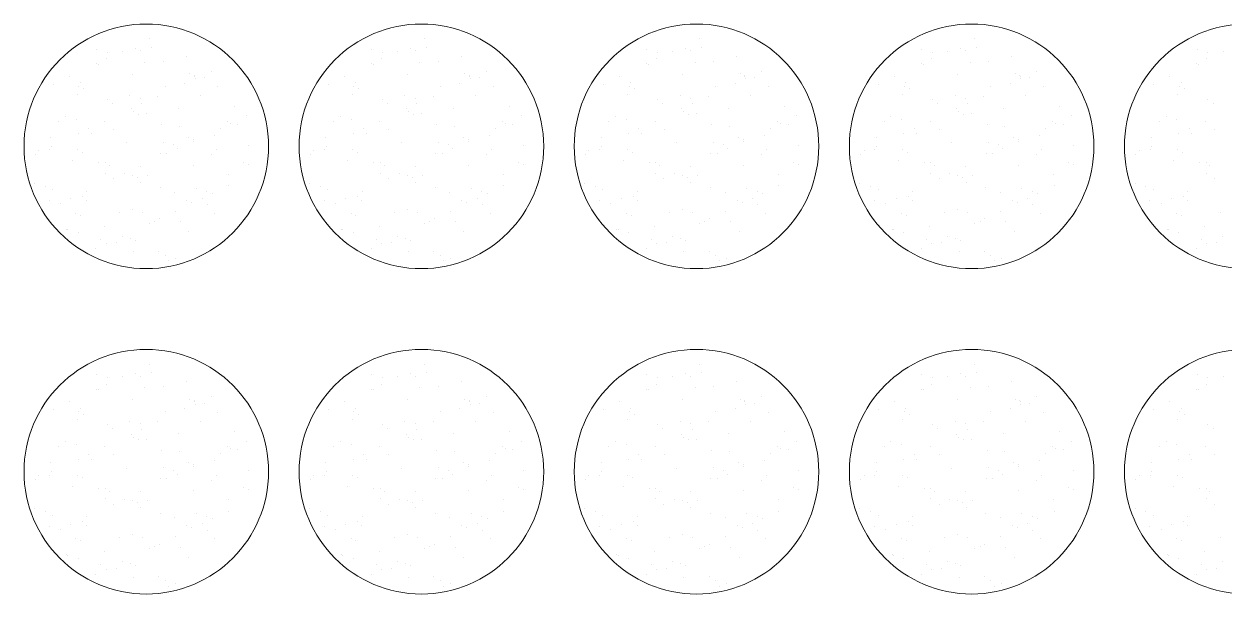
# Model space of a CAD drawing. Header units: millimetres. Extents: x 1337 to 8186, y 1899 to 5236.
# Drawn here: x 5426.97 to 5455.23, y 2745.39 to 2758.81 of the extents above; entities that cross this region are included whole.
import ezdxf

# ---------------------------------------------------------------- set-up
doc = ezdxf.new("R2010")
doc.units = ezdxf.units.MM
doc.layers.add('Линия связи (Вновь)', color=3, linetype='Continuous', lineweight=60)
doc.layers.add('Строительный', color=251, linetype='Continuous', lineweight=13)

# ---------------------------------------------------------------- blocks, each defined once
blk = doc.blocks.new('A$C178B2837')
at = {"layer": 'Строительный', "ltscale": 100}
for p, q in [((606.049, 361.974), (606.049, 361.974)), ((610.549, 361.974), (610.549, 361.974)), ((615.049, 361.974), (615.049, 361.974)), ((619.549, 361.974), (619.549, 361.974)), ((605.184, 361.798), (605.184, 361.798)), ((605.355, 361.753), (605.355, 361.753)), ((605.609, 361.766), (605.609, 361.766)), ((605.814, 361.812), (605.814, 361.812)), ((605.895, 361.775), (605.895, 361.775)), ((606.08, 361.833), (606.08, 361.833)), ((609.684, 361.798), (609.684, 361.798)), ((609.855, 361.753), (609.855, 361.753)), ((610.109, 361.766), (610.109, 361.766)), ((610.314, 361.812), (610.314, 361.812)), ((610.395, 361.775), (610.395, 361.775)), ((610.58, 361.833), (610.58, 361.833)), ((614.184, 361.798), (614.184, 361.798)), ((614.355, 361.753), (614.355, 361.753)), ((614.609, 361.766), (614.609, 361.766)), ((614.814, 361.812), (614.814, 361.812)), ((614.895, 361.775), (614.895, 361.775)), ((615.08, 361.833), (615.08, 361.833)), ((618.684, 361.798), (618.684, 361.798)), ((618.855, 361.753), (618.855, 361.753)), ((619.109, 361.766), (619.109, 361.766)), ((619.314, 361.812), (619.314, 361.812)), ((619.395, 361.775), (619.395, 361.775)), ((619.58, 361.833), (619.58, 361.833)), ((623.184, 361.798), (623.184, 361.798)), ((623.355, 361.753), (623.355, 361.753)), ((623.609, 361.766), (623.609, 361.766)), ((605.178, 361.563), (605.178, 361.563)), ((605.215, 361.56), (605.215, 361.56)), ((605.346, 361.642), (605.346, 361.642)), ((605.973, 361.591), (605.973, 361.591)), ((606.275, 361.601), (606.275, 361.601)), ((606.653, 361.685), (606.653, 361.685)), ((609.678, 361.563), (609.678, 361.563)), ((609.715, 361.56), (609.715, 361.56)), ((609.846, 361.642), (609.846, 361.642)), ((610.473, 361.591), (610.473, 361.591)), ((610.775, 361.601), (610.775, 361.601)), ((611.153, 361.685), (611.153, 361.685)), ((614.178, 361.563), (614.178, 361.563)), ((614.215, 361.56), (614.215, 361.56)), ((614.346, 361.642), (614.346, 361.642)), ((614.973, 361.591), (614.973, 361.591)), ((615.275, 361.601), (615.275, 361.601)), ((615.653, 361.685), (615.653, 361.685)), ((618.678, 361.563), (618.678, 361.563)), ((618.715, 361.56), (618.715, 361.56)), ((618.846, 361.642), (618.846, 361.642)), ((619.473, 361.591), (619.473, 361.591)), ((619.775, 361.601), (619.775, 361.601)), ((620.153, 361.685), (620.153, 361.685)), ((623.178, 361.563), (623.178, 361.563)), ((623.215, 361.56), (623.215, 361.56)), ((623.346, 361.642), (623.346, 361.642)), ((604.739, 361.355), (604.739, 361.355)), ((605.773, 361.39), (605.773, 361.39)), ((606.71, 361.4), (606.71, 361.4)), ((606.779, 361.379), (606.779, 361.379)), ((606.79, 361.363), (606.79, 361.363)), ((607.058, 361.444), (607.058, 361.444)), ((609.239, 361.355), (609.239, 361.355)), ((610.273, 361.39), (610.273, 361.39)), ((611.21, 361.4), (611.21, 361.4)), ((611.279, 361.379), (611.279, 361.379)), ((611.29, 361.363), (611.29, 361.363)), ((611.558, 361.444), (611.558, 361.444)), ((613.739, 361.355), (613.739, 361.355)), ((614.773, 361.39), (614.773, 361.39)), ((615.71, 361.4), (615.71, 361.4)), ((615.779, 361.379), (615.779, 361.379)), ((615.79, 361.363), (615.79, 361.363)), ((616.058, 361.444), (616.058, 361.444)), ((618.239, 361.355), (618.239, 361.355)), ((619.273, 361.39), (619.273, 361.39)), ((620.21, 361.4), (620.21, 361.4)), ((620.279, 361.379), (620.279, 361.379)), ((620.29, 361.363), (620.29, 361.363)), ((620.558, 361.444), (620.558, 361.444)), ((622.739, 361.355), (622.739, 361.355)), ((604.476, 361.231), (604.476, 361.231)), ((604.894, 361.191), (604.894, 361.191)), ((604.922, 361.251), (604.922, 361.251)), ((606.31, 361.189), (606.31, 361.189)), ((606.627, 361.241), (606.627, 361.241)), ((606.795, 361.32), (606.795, 361.32)), ((606.95, 361.334), (606.95, 361.334)), ((607.17, 361.188), (607.17, 361.188)), ((608.976, 361.231), (608.976, 361.231)), ((609.394, 361.191), (609.394, 361.191)), ((609.422, 361.251), (609.422, 361.251)), ((610.81, 361.189), (610.81, 361.189)), ((611.127, 361.241), (611.127, 361.241)), ((611.295, 361.32), (611.295, 361.32)), ((611.45, 361.334), (611.45, 361.334)), ((611.67, 361.188), (611.67, 361.188)), ((613.476, 361.231), (613.476, 361.231)), ((613.894, 361.191), (613.894, 361.191)), ((613.922, 361.251), (613.922, 361.251)), ((615.31, 361.189), (615.31, 361.189)), ((615.627, 361.241), (615.627, 361.241)), ((615.795, 361.32), (615.795, 361.32)), ((615.95, 361.334), (615.95, 361.334)), ((616.17, 361.188), (616.17, 361.188)), ((617.976, 361.231), (617.976, 361.231)), ((618.394, 361.191), (618.394, 361.191)), ((618.422, 361.251), (618.422, 361.251)), ((619.81, 361.189), (619.81, 361.189)), ((620.127, 361.241), (620.127, 361.241)), ((620.295, 361.32), (620.295, 361.32)), ((620.45, 361.334), (620.45, 361.334)), ((620.67, 361.188), (620.67, 361.188)), ((622.476, 361.231), (622.476, 361.231)), ((622.894, 361.191), (622.894, 361.191)), ((622.922, 361.251), (622.922, 361.251)), ((604.872, 361.065), (604.872, 361.065)), ((604.975, 361.154), (604.975, 361.154)), ((605.355, 360.979), (605.355, 360.979)), ((605.728, 361.04), (605.728, 361.04)), ((605.899, 360.995), (605.899, 360.995)), ((606.188, 361.033), (606.188, 361.033)), ((606.883, 361.041), (606.883, 361.041)), ((609.372, 361.065), (609.372, 361.065)), ((609.475, 361.154), (609.475, 361.154)), ((609.855, 360.979), (609.855, 360.979)), ((610.228, 361.04), (610.228, 361.04)), ((610.399, 360.995), (610.399, 360.995)), ((610.688, 361.033), (610.688, 361.033)), ((611.383, 361.041), (611.383, 361.041)), ((613.872, 361.065), (613.872, 361.065)), ((613.975, 361.154), (613.975, 361.154)), ((614.355, 360.979), (614.355, 360.979)), ((614.728, 361.04), (614.728, 361.04)), ((614.899, 360.995), (614.899, 360.995)), ((615.188, 361.033), (615.188, 361.033)), ((615.883, 361.041), (615.883, 361.041)), ((618.372, 361.065), (618.372, 361.065)), ((618.475, 361.154), (618.475, 361.154)), ((618.855, 360.979), (618.855, 360.979)), ((619.228, 361.04), (619.228, 361.04)), ((619.399, 360.995), (619.399, 360.995)), ((619.688, 361.033), (619.688, 361.033)), ((620.383, 361.041), (620.383, 361.041)), ((622.872, 361.065), (622.872, 361.065)), ((622.975, 361.154), (622.975, 361.154)), ((623.355, 360.979), (623.355, 360.979)), ((605.445, 360.917), (605.445, 360.917)), ((605.757, 360.829), (605.757, 360.829)), ((605.79, 360.778), (605.79, 360.778)), ((605.925, 360.909), (605.925, 360.909)), ((606.517, 360.833), (606.517, 360.833)), ((607.441, 360.871), (607.441, 360.871)), ((609.945, 360.917), (609.945, 360.917)), ((610.257, 360.829), (610.257, 360.829)), ((610.29, 360.778), (610.29, 360.778)), ((610.425, 360.909), (610.425, 360.909)), ((611.017, 360.833), (611.017, 360.833)), ((611.941, 360.871), (611.941, 360.871)), ((614.445, 360.917), (614.445, 360.917)), ((614.757, 360.829), (614.757, 360.829)), ((614.79, 360.778), (614.79, 360.778)), ((614.925, 360.909), (614.925, 360.909)), ((615.517, 360.833), (615.517, 360.833)), ((616.441, 360.871), (616.441, 360.871)), ((618.945, 360.917), (618.945, 360.917)), ((619.257, 360.829), (619.257, 360.829)), ((619.29, 360.778), (619.29, 360.778)), ((619.425, 360.909), (619.425, 360.909)), ((620.017, 360.833), (620.017, 360.833)), ((620.941, 360.871), (620.941, 360.871)), ((623.445, 360.917), (623.445, 360.917)), ((604.565, 360.622), (604.565, 360.622)), ((604.677, 360.701), (604.677, 360.701)), ((604.849, 360.656), (604.849, 360.656)), ((605.318, 360.622), (605.318, 360.622)), ((605.87, 360.741), (605.87, 360.741)), ((606.003, 360.746), (606.003, 360.746)), ((606.25, 360.567), (606.25, 360.567)), ((607.322, 360.621), (607.322, 360.621)), ((607.374, 360.587), (607.374, 360.587)), ((607.494, 360.576), (607.494, 360.576)), ((607.637, 360.711), (607.637, 360.711)), ((609.065, 360.622), (609.065, 360.622)), ((609.177, 360.701), (609.177, 360.701)), ((609.349, 360.656), (609.349, 360.656)), ((609.818, 360.622), (609.818, 360.622)), ((610.37, 360.741), (610.37, 360.741)), ((610.503, 360.746), (610.503, 360.746)), ((610.75, 360.567), (610.75, 360.567)), ((611.822, 360.621), (611.822, 360.621)), ((611.874, 360.587), (611.874, 360.587)), ((611.994, 360.576), (611.994, 360.576)), ((612.137, 360.711), (612.137, 360.711)), ((613.565, 360.622), (613.565, 360.622)), ((613.677, 360.701), (613.677, 360.701)), ((613.849, 360.656), (613.849, 360.656)), ((614.318, 360.622), (614.318, 360.622)), ((614.87, 360.741), (614.87, 360.741)), ((615.003, 360.746), (615.003, 360.746)), ((615.25, 360.567), (615.25, 360.567)), ((616.322, 360.621), (616.322, 360.621)), ((616.374, 360.587), (616.374, 360.587)), ((616.494, 360.576), (616.494, 360.576)), ((616.637, 360.711), (616.637, 360.711)), ((618.065, 360.622), (618.065, 360.622)), ((618.177, 360.701), (618.177, 360.701)), ((618.349, 360.656), (618.349, 360.656)), ((618.818, 360.622), (618.818, 360.622)), ((619.37, 360.741), (619.37, 360.741)), ((619.503, 360.746), (619.503, 360.746)), ((619.75, 360.567), (619.75, 360.567)), ((620.822, 360.621), (620.822, 360.621)), ((620.874, 360.587), (620.874, 360.587)), ((620.994, 360.576), (620.994, 360.576)), ((621.137, 360.711), (621.137, 360.711)), ((622.565, 360.622), (622.565, 360.622)), ((622.677, 360.701), (622.677, 360.701)), ((622.849, 360.656), (622.849, 360.656)), ((623.318, 360.622), (623.318, 360.622)), ((604.886, 360.418), (604.886, 360.418)), ((605.055, 360.498), (605.055, 360.498)), ((605.101, 360.421), (605.101, 360.421)), ((605.466, 360.493), (605.466, 360.493)), ((606.54, 360.546), (606.54, 360.546)), ((607.113, 360.398), (607.113, 360.398)), ((607.206, 360.507), (607.206, 360.507)), ((609.386, 360.418), (609.386, 360.418)), ((609.555, 360.498), (609.555, 360.498)), ((609.601, 360.421), (609.601, 360.421)), ((609.966, 360.493), (609.966, 360.493)), ((611.04, 360.546), (611.04, 360.546)), ((611.613, 360.398), (611.613, 360.398)), ((611.706, 360.507), (611.706, 360.507)), ((613.886, 360.418), (613.886, 360.418)), ((614.055, 360.498), (614.055, 360.498)), ((614.101, 360.421), (614.101, 360.421)), ((614.466, 360.493), (614.466, 360.493)), ((615.54, 360.546), (615.54, 360.546)), ((616.113, 360.398), (616.113, 360.398)), ((616.206, 360.507), (616.206, 360.507)), ((618.386, 360.418), (618.386, 360.418)), ((618.555, 360.498), (618.555, 360.498)), ((618.601, 360.421), (618.601, 360.421)), ((618.966, 360.493), (618.966, 360.493)), ((620.04, 360.546), (620.04, 360.546)), ((620.613, 360.398), (620.613, 360.398)), ((620.706, 360.507), (620.706, 360.507)), ((622.886, 360.418), (622.886, 360.418)), ((623.055, 360.498), (623.055, 360.498)), ((623.101, 360.421), (623.101, 360.421)), ((623.466, 360.493), (623.466, 360.493)), ((604.435, 360.357), (604.435, 360.357)), ((604.447, 360.211), (604.447, 360.211)), ((605.675, 360.273), (605.675, 360.273)), ((606.272, 360.282), (606.272, 360.282)), ((606.443, 360.237), (606.443, 360.237)), ((606.504, 360.176), (606.504, 360.176)), ((606.685, 360.366), (606.685, 360.366)), ((606.766, 360.329), (606.766, 360.329)), ((606.766, 360.3), (606.766, 360.3)), ((607.671, 360.228), (607.671, 360.228)), ((608.935, 360.357), (608.935, 360.357)), ((608.947, 360.211), (608.947, 360.211)), ((610.175, 360.273), (610.175, 360.273)), ((610.772, 360.282), (610.772, 360.282)), ((610.943, 360.237), (610.943, 360.237)), ((611.004, 360.176), (611.004, 360.176)), ((611.185, 360.366), (611.185, 360.366)), ((611.266, 360.329), (611.266, 360.329)), ((611.266, 360.3), (611.266, 360.3)), ((612.171, 360.228), (612.171, 360.228)), ((613.435, 360.357), (613.435, 360.357)), ((613.447, 360.211), (613.447, 360.211)), ((614.675, 360.273), (614.675, 360.273)), ((615.272, 360.282), (615.272, 360.282)), ((615.443, 360.237), (615.443, 360.237)), ((615.504, 360.176), (615.504, 360.176)), ((615.685, 360.366), (615.685, 360.366)), ((615.766, 360.329), (615.766, 360.329)), ((615.766, 360.3), (615.766, 360.3)), ((616.671, 360.228), (616.671, 360.228)), ((617.935, 360.357), (617.935, 360.357)), ((617.947, 360.211), (617.947, 360.211)), ((619.175, 360.273), (619.175, 360.273)), ((619.772, 360.282), (619.772, 360.282)), ((619.943, 360.237), (619.943, 360.237)), ((620.004, 360.176), (620.004, 360.176)), ((620.185, 360.366), (620.185, 360.366)), ((620.266, 360.329), (620.266, 360.329)), ((620.266, 360.3), (620.266, 360.3)), ((621.171, 360.228), (621.171, 360.228)), ((622.435, 360.357), (622.435, 360.357)), ((622.447, 360.211), (622.447, 360.211)), ((604.184, 360.086), (604.184, 360.086)), ((604.237, 360.148), (604.237, 360.148)), ((604.415, 360.154), (604.415, 360.154)), ((604.795, 359.978), (604.795, 359.978)), ((604.87, 360.157), (604.87, 360.157)), ((604.951, 360.12), (604.951, 360.12)), ((606.233, 360.103), (606.233, 360.103)), ((606.335, 360.096), (606.335, 360.096)), ((607.06, 360.075), (607.06, 360.075)), ((607.146, 360.154), (607.146, 360.154)), ((608.684, 360.086), (608.684, 360.086)), ((608.737, 360.148), (608.737, 360.148)), ((608.915, 360.154), (608.915, 360.154)), ((609.295, 359.978), (609.295, 359.978)), ((609.37, 360.157), (609.37, 360.157)), ((609.451, 360.12), (609.451, 360.12)), ((610.733, 360.103), (610.733, 360.103)), ((610.835, 360.096), (610.835, 360.096)), ((611.56, 360.075), (611.56, 360.075)), ((611.646, 360.154), (611.646, 360.154)), ((613.184, 360.086), (613.184, 360.086)), ((613.237, 360.148), (613.237, 360.148)), ((613.415, 360.154), (613.415, 360.154)), ((613.795, 359.978), (613.795, 359.978)), ((613.87, 360.157), (613.87, 360.157)), ((613.951, 360.12), (613.951, 360.12)), ((615.233, 360.103), (615.233, 360.103)), ((615.335, 360.096), (615.335, 360.096)), ((616.06, 360.075), (616.06, 360.075)), ((616.146, 360.154), (616.146, 360.154)), ((617.684, 360.086), (617.684, 360.086)), ((617.737, 360.148), (617.737, 360.148)), ((617.915, 360.154), (617.915, 360.154)), ((618.295, 359.978), (618.295, 359.978)), ((618.37, 360.157), (618.37, 360.157)), ((618.451, 360.12), (618.451, 360.12)), ((619.733, 360.103), (619.733, 360.103)), ((619.835, 360.096), (619.835, 360.096)), ((620.56, 360.075), (620.56, 360.075)), ((620.646, 360.154), (620.646, 360.154)), ((622.184, 360.086), (622.184, 360.086)), ((622.237, 360.148), (622.237, 360.148)), ((622.415, 360.154), (622.415, 360.154)), ((622.795, 359.978), (622.795, 359.978)), ((622.87, 360.157), (622.87, 360.157)), ((622.951, 360.12), (622.951, 360.12)), ((605.221, 359.943), (605.221, 359.943)), ((605.331, 359.945), (605.331, 359.945)), ((605.392, 359.898), (605.392, 359.898)), ((605.896, 359.889), (605.896, 359.889)), ((606.77, 359.902), (606.77, 359.902)), ((607.581, 359.954), (607.581, 359.954)), ((607.661, 359.917), (607.661, 359.917)), ((609.721, 359.943), (609.721, 359.943)), ((609.831, 359.945), (609.831, 359.945)), ((609.892, 359.898), (609.892, 359.898)), ((610.396, 359.889), (610.396, 359.889)), ((611.27, 359.902), (611.27, 359.902)), ((612.081, 359.954), (612.081, 359.954)), ((612.161, 359.917), (612.161, 359.917)), ((614.221, 359.943), (614.221, 359.943)), ((614.331, 359.945), (614.331, 359.945)), ((614.392, 359.898), (614.392, 359.898)), ((614.896, 359.889), (614.896, 359.889)), ((615.77, 359.902), (615.77, 359.902)), ((616.581, 359.954), (616.581, 359.954)), ((616.661, 359.917), (616.661, 359.917)), ((618.721, 359.943), (618.721, 359.943)), ((618.831, 359.945), (618.831, 359.945)), ((618.892, 359.898), (618.892, 359.898)), ((619.396, 359.889), (619.396, 359.889)), ((620.27, 359.902), (620.27, 359.902)), ((621.081, 359.954), (621.081, 359.954)), ((621.161, 359.917), (621.161, 359.917)), ((623.221, 359.943), (623.221, 359.943)), ((623.331, 359.945), (623.331, 359.945)), ((623.392, 359.898), (623.392, 359.898)), ((604.17, 359.603), (604.17, 359.603)), ((605.331, 359.777), (605.331, 359.777)), ((605.465, 359.685), (605.465, 359.685)), ((605.633, 359.764), (605.633, 359.764)), ((605.765, 359.745), (605.765, 359.745)), ((605.846, 359.707), (605.846, 359.707)), ((605.905, 359.629), (605.905, 359.629)), ((606.01, 359.736), (606.01, 359.736)), ((607.343, 359.754), (607.343, 359.754)), ((608.67, 359.603), (608.67, 359.603)), ((609.831, 359.777), (609.831, 359.777)), ((609.965, 359.685), (609.965, 359.685)), ((610.133, 359.764), (610.133, 359.764)), ((610.265, 359.745), (610.265, 359.745)), ((610.346, 359.707), (610.346, 359.707)), ((610.405, 359.629), (610.405, 359.629)), ((610.51, 359.736), (610.51, 359.736)), ((611.843, 359.754), (611.843, 359.754)), ((613.17, 359.603), (613.17, 359.603)), ((614.331, 359.777), (614.331, 359.777)), ((614.465, 359.685), (614.465, 359.685)), ((614.633, 359.764), (614.633, 359.764)), ((614.765, 359.745), (614.765, 359.745)), ((614.846, 359.707), (614.846, 359.707)), ((614.905, 359.629), (614.905, 359.629)), ((615.01, 359.736), (615.01, 359.736)), ((616.343, 359.754), (616.343, 359.754)), ((617.67, 359.603), (617.67, 359.603)), ((618.831, 359.777), (618.831, 359.777)), ((618.965, 359.685), (618.965, 359.685)), ((619.133, 359.764), (619.133, 359.764)), ((619.265, 359.745), (619.265, 359.745)), ((619.346, 359.707), (619.346, 359.707)), ((619.405, 359.629), (619.405, 359.629)), ((619.51, 359.736), (619.51, 359.736)), ((620.843, 359.754), (620.843, 359.754)), ((622.17, 359.603), (622.17, 359.603)), ((623.331, 359.777), (623.331, 359.777)), ((623.465, 359.685), (623.465, 359.685)), ((604.342, 359.558), (604.342, 359.558)), ((604.467, 359.504), (604.467, 359.504)), ((604.959, 359.396), (604.959, 359.396)), ((605.026, 359.477), (605.026, 359.477)), ((606.226, 359.533), (606.226, 359.533)), ((606.463, 359.459), (606.463, 359.459)), ((606.816, 359.524), (606.816, 359.524)), ((606.987, 359.479), (606.987, 359.479)), ((607.082, 359.442), (607.082, 359.442)), ((607.345, 359.567), (607.345, 359.567)), ((608.842, 359.558), (608.842, 359.558)), ((608.967, 359.504), (608.967, 359.504)), ((609.459, 359.396), (609.459, 359.396)), ((609.526, 359.477), (609.526, 359.477)), ((610.726, 359.533), (610.726, 359.533)), ((610.963, 359.459), (610.963, 359.459)), ((611.316, 359.524), (611.316, 359.524)), ((611.487, 359.479), (611.487, 359.479)), ((611.582, 359.442), (611.582, 359.442)), ((611.845, 359.567), (611.845, 359.567)), ((613.342, 359.558), (613.342, 359.558)), ((613.467, 359.504), (613.467, 359.504)), ((613.959, 359.396), (613.959, 359.396)), ((614.026, 359.477), (614.026, 359.477)), ((615.226, 359.533), (615.226, 359.533)), ((615.463, 359.459), (615.463, 359.459)), ((615.816, 359.524), (615.816, 359.524)), ((615.987, 359.479), (615.987, 359.479)), ((616.082, 359.442), (616.082, 359.442)), ((616.345, 359.567), (616.345, 359.567)), ((617.842, 359.558), (617.842, 359.558)), ((617.967, 359.504), (617.967, 359.504)), ((618.459, 359.396), (618.459, 359.396)), ((618.526, 359.477), (618.526, 359.477)), ((619.726, 359.533), (619.726, 359.533)), ((619.963, 359.459), (619.963, 359.459)), ((620.316, 359.524), (620.316, 359.524)), ((620.487, 359.479), (620.487, 359.479)), ((620.582, 359.442), (620.582, 359.442)), ((620.845, 359.567), (620.845, 359.567)), ((622.342, 359.558), (622.342, 359.558)), ((622.467, 359.504), (622.467, 359.504)), ((622.959, 359.396), (622.959, 359.396)), ((623.026, 359.477), (623.026, 359.477)), ((604.411, 359.323), (604.411, 359.323)), ((604.595, 359.274), (604.595, 359.274)), ((604.763, 359.353), (604.763, 359.353)), ((605.025, 359.334), (605.025, 359.334)), ((606.661, 359.332), (606.661, 359.332)), ((606.741, 359.295), (606.741, 359.295)), ((606.914, 359.363), (606.914, 359.363)), ((607, 359.258), (607, 359.258)), ((608.911, 359.323), (608.911, 359.323)), ((609.095, 359.274), (609.095, 359.274)), ((609.263, 359.353), (609.263, 359.353)), ((609.525, 359.334), (609.525, 359.334)), ((611.161, 359.332), (611.161, 359.332)), ((611.241, 359.295), (611.241, 359.295)), ((611.414, 359.363), (611.414, 359.363)), ((611.5, 359.258), (611.5, 359.258)), ((613.411, 359.323), (613.411, 359.323)), ((613.595, 359.274), (613.595, 359.274)), ((613.763, 359.353), (613.763, 359.353)), ((614.025, 359.334), (614.025, 359.334)), ((615.661, 359.332), (615.661, 359.332)), ((615.741, 359.295), (615.741, 359.295)), ((615.914, 359.363), (615.914, 359.363)), ((616, 359.258), (616, 359.258)), ((617.911, 359.323), (617.911, 359.323)), ((618.095, 359.274), (618.095, 359.274)), ((618.263, 359.353), (618.263, 359.353)), ((618.525, 359.334), (618.525, 359.334)), ((620.161, 359.332), (620.161, 359.332)), ((620.241, 359.295), (620.241, 359.295)), ((620.414, 359.363), (620.414, 359.363)), ((620.5, 359.258), (620.5, 359.258)), ((622.411, 359.323), (622.411, 359.323)), ((622.595, 359.274), (622.595, 359.274)), ((622.763, 359.353), (622.763, 359.353)), ((623.025, 359.334), (623.025, 359.334)), ((604.846, 359.123), (604.846, 359.123)), ((604.926, 359.086), (604.926, 359.086)), ((605.561, 359.134), (605.561, 359.134)), ((605.765, 359.185), (605.765, 359.185)), ((605.936, 359.14), (605.936, 359.14)), ((606.212, 359.031), (606.212, 359.031)), ((606.475, 359.155), (606.475, 359.155)), ((607.121, 359.121), (607.121, 359.121)), ((609.346, 359.123), (609.346, 359.123)), ((609.426, 359.086), (609.426, 359.086)), ((610.061, 359.134), (610.061, 359.134)), ((610.265, 359.185), (610.265, 359.185)), ((610.436, 359.14), (610.436, 359.14)), ((610.712, 359.031), (610.712, 359.031)), ((610.975, 359.155), (610.975, 359.155)), ((611.621, 359.121), (611.621, 359.121)), ((613.846, 359.123), (613.846, 359.123)), ((613.926, 359.086), (613.926, 359.086)), ((614.561, 359.134), (614.561, 359.134)), ((614.765, 359.185), (614.765, 359.185)), ((614.936, 359.14), (614.936, 359.14)), ((615.212, 359.031), (615.212, 359.031)), ((615.475, 359.155), (615.475, 359.155)), ((616.121, 359.121), (616.121, 359.121)), ((618.346, 359.123), (618.346, 359.123)), ((618.426, 359.086), (618.426, 359.086)), ((619.061, 359.134), (619.061, 359.134)), ((619.265, 359.185), (619.265, 359.185)), ((619.436, 359.14), (619.436, 359.14)), ((619.712, 359.031), (619.712, 359.031)), ((619.975, 359.155), (619.975, 359.155)), ((620.621, 359.121), (620.621, 359.121)), ((622.846, 359.123), (622.846, 359.123)), ((622.926, 359.086), (622.926, 359.086)), ((623.561, 359.134), (623.561, 359.134)), ((604.696, 358.861), (604.696, 358.861)), ((604.714, 358.846), (604.714, 358.846)), ((604.886, 358.8), (604.886, 358.8)), ((605.306, 358.911), (605.306, 358.911)), ((606.043, 358.952), (606.043, 358.952)), ((606.135, 358.986), (606.135, 358.986)), ((606.554, 358.978), (606.554, 358.978)), ((606.693, 358.815), (606.693, 358.815)), ((609.196, 358.861), (609.196, 358.861)), ((609.214, 358.846), (609.214, 358.846)), ((609.386, 358.8), (609.386, 358.8)), ((609.806, 358.911), (609.806, 358.911)), ((610.543, 358.952), (610.543, 358.952)), ((610.635, 358.986), (610.635, 358.986)), ((611.054, 358.978), (611.054, 358.978)), ((611.193, 358.815), (611.193, 358.815)), ((613.696, 358.861), (613.696, 358.861)), ((613.714, 358.846), (613.714, 358.846)), ((613.886, 358.8), (613.886, 358.8)), ((614.306, 358.911), (614.306, 358.911)), ((615.043, 358.952), (615.043, 358.952)), ((615.135, 358.986), (615.135, 358.986)), ((615.554, 358.978), (615.554, 358.978)), ((615.693, 358.815), (615.693, 358.815)), ((618.196, 358.861), (618.196, 358.861)), ((618.214, 358.846), (618.214, 358.846)), ((618.386, 358.8), (618.386, 358.8)), ((618.806, 358.911), (618.806, 358.911)), ((619.543, 358.952), (619.543, 358.952)), ((619.635, 358.986), (619.635, 358.986)), ((620.054, 358.978), (620.054, 358.978)), ((620.193, 358.815), (620.193, 358.815)), ((622.696, 358.861), (622.696, 358.861)), ((622.714, 358.846), (622.714, 358.846)), ((622.886, 358.8), (622.886, 358.8)), ((623.306, 358.911), (623.306, 358.911)), ((605.255, 358.691), (605.255, 358.691)), ((605.341, 358.62), (605.341, 358.62)), ((605.503, 358.638), (605.503, 358.638)), ((605.604, 358.744), (605.604, 358.744)), ((605.741, 358.711), (605.741, 358.711)), ((605.822, 358.674), (605.822, 358.674)), ((609.755, 358.691), (609.755, 358.691)), ((609.841, 358.62), (609.841, 358.62)), ((610.003, 358.638), (610.003, 358.638)), ((610.104, 358.744), (610.104, 358.744)), ((610.241, 358.711), (610.241, 358.711)), ((610.322, 358.674), (610.322, 358.674)), ((614.255, 358.691), (614.255, 358.691)), ((614.341, 358.62), (614.341, 358.62)), ((614.503, 358.638), (614.503, 358.638)), ((614.604, 358.744), (614.604, 358.744)), ((614.741, 358.711), (614.741, 358.711)), ((614.822, 358.674), (614.822, 358.674)), ((618.755, 358.691), (618.755, 358.691)), ((618.841, 358.62), (618.841, 358.62)), ((619.003, 358.638), (619.003, 358.638)), ((619.104, 358.744), (619.104, 358.744)), ((619.241, 358.711), (619.241, 358.711)), ((619.322, 358.674), (619.322, 358.674)), ((623.255, 358.691), (623.255, 358.691)), ((623.341, 358.62), (623.341, 358.62)), ((623.503, 358.638), (623.503, 358.638)), ((623.604, 358.744), (623.604, 358.744)), ((605.173, 358.54), (605.173, 358.54)), ((605.791, 358.49), (605.791, 358.49)), ((606.202, 358.499), (606.202, 358.499)), ((606.309, 358.427), (606.309, 358.427)), ((609.673, 358.54), (609.673, 358.54)), ((610.291, 358.49), (610.291, 358.49)), ((610.702, 358.499), (610.702, 358.499)), ((610.809, 358.427), (610.809, 358.427)), ((614.173, 358.54), (614.173, 358.54)), ((614.791, 358.49), (614.791, 358.49)), ((615.202, 358.499), (615.202, 358.499)), ((615.309, 358.427), (615.309, 358.427)), ((618.673, 358.54), (618.673, 358.54)), ((619.291, 358.49), (619.291, 358.49)), ((619.702, 358.499), (619.702, 358.499)), ((619.809, 358.427), (619.809, 358.427)), ((623.173, 358.54), (623.173, 358.54)), ((606.365, 358.342), (606.365, 358.342)), ((606.48, 358.382), (606.48, 358.382)), ((610.865, 358.342), (610.865, 358.342)), ((610.98, 358.382), (610.98, 358.382)), ((615.365, 358.342), (615.365, 358.342)), ((615.48, 358.382), (615.48, 358.382)), ((619.865, 358.342), (619.865, 358.342)), ((619.98, 358.382), (619.98, 358.382)), ((606.049, 356.654), (606.049, 356.654)), ((610.549, 356.654), (610.549, 356.654)), ((615.049, 356.654), (615.049, 356.654)), ((619.549, 356.654), (619.549, 356.654)), ((605.184, 356.478), (605.184, 356.478)), ((605.609, 356.446), (605.609, 356.446)), ((605.814, 356.493), (605.814, 356.493)), ((605.895, 356.456), (605.895, 356.456)), ((606.08, 356.513), (606.08, 356.513)), ((609.684, 356.478), (609.684, 356.478)), ((610.109, 356.446), (610.109, 356.446)), ((610.314, 356.493), (610.314, 356.493)), ((610.395, 356.456), (610.395, 356.456)), ((610.58, 356.513), (610.58, 356.513)), ((614.184, 356.478), (614.184, 356.478)), ((614.609, 356.446), (614.609, 356.446)), ((614.814, 356.493), (614.814, 356.493)), ((614.895, 356.456), (614.895, 356.456)), ((615.08, 356.513), (615.08, 356.513)), ((618.684, 356.478), (618.684, 356.478)), ((619.109, 356.446), (619.109, 356.446)), ((619.314, 356.493), (619.314, 356.493)), ((619.395, 356.456), (619.395, 356.456)), ((619.58, 356.513), (619.58, 356.513)), ((623.184, 356.478), (623.184, 356.478)), ((623.609, 356.446), (623.609, 356.446)), ((605.346, 356.322), (605.346, 356.322)), ((605.355, 356.433), (605.355, 356.433)), ((605.973, 356.271), (605.973, 356.271)), ((606.275, 356.281), (606.275, 356.281)), ((606.653, 356.365), (606.653, 356.365)), ((609.846, 356.322), (609.846, 356.322)), ((609.855, 356.433), (609.855, 356.433)), ((610.473, 356.271), (610.473, 356.271)), ((610.775, 356.281), (610.775, 356.281)), ((611.153, 356.365), (611.153, 356.365)), ((614.346, 356.322), (614.346, 356.322)), ((614.355, 356.433), (614.355, 356.433)), ((614.973, 356.271), (614.973, 356.271)), ((615.275, 356.281), (615.275, 356.281)), ((615.653, 356.365), (615.653, 356.365)), ((618.846, 356.322), (618.846, 356.322)), ((618.855, 356.433), (618.855, 356.433)), ((619.473, 356.271), (619.473, 356.271)), ((619.775, 356.281), (619.775, 356.281)), ((620.153, 356.365), (620.153, 356.365)), ((623.346, 356.322), (623.346, 356.322)), ((623.355, 356.433), (623.355, 356.433)), ((605.178, 356.243), (605.178, 356.243)), ((605.215, 356.24), (605.215, 356.24)), ((605.773, 356.07), (605.773, 356.07)), ((606.71, 356.081), (606.71, 356.081)), ((606.779, 356.059), (606.779, 356.059)), ((607.058, 356.124), (607.058, 356.124)), ((609.678, 356.243), (609.678, 356.243)), ((609.715, 356.24), (609.715, 356.24)), ((610.273, 356.07), (610.273, 356.07)), ((611.21, 356.081), (611.21, 356.081)), ((611.279, 356.059), (611.279, 356.059)), ((611.558, 356.124), (611.558, 356.124)), ((614.178, 356.243), (614.178, 356.243)), ((614.215, 356.24), (614.215, 356.24)), ((614.773, 356.07), (614.773, 356.07)), ((615.71, 356.081), (615.71, 356.081)), ((615.779, 356.059), (615.779, 356.059)), ((616.058, 356.124), (616.058, 356.124)), ((618.678, 356.243), (618.678, 356.243)), ((618.715, 356.24), (618.715, 356.24)), ((619.273, 356.07), (619.273, 356.07)), ((620.21, 356.081), (620.21, 356.081)), ((620.279, 356.059), (620.279, 356.059)), ((620.558, 356.124), (620.558, 356.124)), ((623.178, 356.243), (623.178, 356.243)), ((623.215, 356.24), (623.215, 356.24)), ((604.476, 355.911), (604.476, 355.911)), ((604.739, 356.035), (604.739, 356.035)), ((604.894, 355.871), (604.894, 355.871)), ((604.922, 355.932), (604.922, 355.932)), ((606.31, 355.87), (606.31, 355.87)), ((606.627, 355.921), (606.627, 355.921)), ((606.79, 356.044), (606.79, 356.044)), ((606.795, 356), (606.795, 356)), ((606.95, 356.014), (606.95, 356.014)), ((607.17, 355.869), (607.17, 355.869)), ((608.976, 355.911), (608.976, 355.911)), ((609.239, 356.035), (609.239, 356.035)), ((609.394, 355.871), (609.394, 355.871)), ((609.422, 355.932), (609.422, 355.932)), ((610.81, 355.87), (610.81, 355.87)), ((611.127, 355.921), (611.127, 355.921)), ((611.29, 356.044), (611.29, 356.044)), ((611.295, 356), (611.295, 356)), ((611.45, 356.014), (611.45, 356.014)), ((611.67, 355.869), (611.67, 355.869)), ((613.476, 355.911), (613.476, 355.911)), ((613.739, 356.035), (613.739, 356.035)), ((613.894, 355.871), (613.894, 355.871)), ((613.922, 355.932), (613.922, 355.932)), ((615.31, 355.87), (615.31, 355.87)), ((615.627, 355.921), (615.627, 355.921)), ((615.79, 356.044), (615.79, 356.044)), ((615.795, 356), (615.795, 356)), ((615.95, 356.014), (615.95, 356.014)), ((616.17, 355.869), (616.17, 355.869)), ((617.976, 355.911), (617.976, 355.911)), ((618.239, 356.035), (618.239, 356.035)), ((618.394, 355.871), (618.394, 355.871)), ((618.422, 355.932), (618.422, 355.932)), ((619.81, 355.87), (619.81, 355.87)), ((620.127, 355.921), (620.127, 355.921)), ((620.29, 356.044), (620.29, 356.044)), ((620.295, 356), (620.295, 356)), ((620.45, 356.014), (620.45, 356.014)), ((620.67, 355.869), (620.67, 355.869)), ((622.476, 355.911), (622.476, 355.911)), ((622.739, 356.035), (622.739, 356.035)), ((622.894, 355.871), (622.894, 355.871)), ((622.922, 355.932), (622.922, 355.932)), ((604.872, 355.745), (604.872, 355.745)), ((604.975, 355.834), (604.975, 355.834)), ((605.728, 355.72), (605.728, 355.72)), ((605.899, 355.675), (605.899, 355.675)), ((606.188, 355.713), (606.188, 355.713)), ((606.883, 355.721), (606.883, 355.721)), ((609.372, 355.745), (609.372, 355.745)), ((609.475, 355.834), (609.475, 355.834)), ((610.228, 355.72), (610.228, 355.72)), ((610.399, 355.675), (610.399, 355.675)), ((610.688, 355.713), (610.688, 355.713)), ((611.383, 355.721), (611.383, 355.721)), ((613.872, 355.745), (613.872, 355.745)), ((613.975, 355.834), (613.975, 355.834)), ((614.728, 355.72), (614.728, 355.72)), ((614.899, 355.675), (614.899, 355.675)), ((615.188, 355.713), (615.188, 355.713)), ((615.883, 355.721), (615.883, 355.721)), ((618.372, 355.745), (618.372, 355.745)), ((618.475, 355.834), (618.475, 355.834)), ((619.228, 355.72), (619.228, 355.72)), ((619.399, 355.675), (619.399, 355.675)), ((619.688, 355.713), (619.688, 355.713)), ((620.383, 355.721), (620.383, 355.721)), ((622.872, 355.745), (622.872, 355.745)), ((622.975, 355.834), (622.975, 355.834)), ((605.355, 355.659), (605.355, 355.659)), ((605.445, 355.597), (605.445, 355.597)), ((605.757, 355.51), (605.757, 355.51)), ((605.925, 355.589), (605.925, 355.589)), ((606.517, 355.513), (606.517, 355.513)), ((607.441, 355.551), (607.441, 355.551)), ((609.855, 355.659), (609.855, 355.659)), ((609.945, 355.597), (609.945, 355.597)), ((610.257, 355.51), (610.257, 355.51)), ((610.425, 355.589), (610.425, 355.589)), ((611.017, 355.513), (611.017, 355.513)), ((611.941, 355.551), (611.941, 355.551)), ((614.355, 355.659), (614.355, 355.659)), ((614.445, 355.597), (614.445, 355.597)), ((614.757, 355.51), (614.757, 355.51)), ((614.925, 355.589), (614.925, 355.589)), ((615.517, 355.513), (615.517, 355.513)), ((616.441, 355.551), (616.441, 355.551)), ((618.855, 355.659), (618.855, 355.659)), ((618.945, 355.597), (618.945, 355.597)), ((619.257, 355.51), (619.257, 355.51)), ((619.425, 355.589), (619.425, 355.589)), ((620.017, 355.513), (620.017, 355.513)), ((620.941, 355.551), (620.941, 355.551)), ((623.355, 355.659), (623.355, 355.659)), ((623.445, 355.597), (623.445, 355.597)), ((604.565, 355.302), (604.565, 355.302)), ((604.677, 355.381), (604.677, 355.381)), ((604.849, 355.336), (604.849, 355.336)), ((605.318, 355.302), (605.318, 355.302)), ((605.79, 355.459), (605.79, 355.459)), ((605.87, 355.422), (605.87, 355.422)), ((606.003, 355.427), (606.003, 355.427)), ((607.322, 355.301), (607.322, 355.301)), ((607.374, 355.267), (607.374, 355.267)), ((607.637, 355.391), (607.637, 355.391)), ((609.065, 355.302), (609.065, 355.302)), ((609.177, 355.381), (609.177, 355.381)), ((609.349, 355.336), (609.349, 355.336)), ((609.818, 355.302), (609.818, 355.302)), ((610.29, 355.459), (610.29, 355.459)), ((610.37, 355.422), (610.37, 355.422)), ((610.503, 355.427), (610.503, 355.427)), ((611.822, 355.301), (611.822, 355.301)), ((611.874, 355.267), (611.874, 355.267)), ((612.137, 355.391), (612.137, 355.391)), ((613.565, 355.302), (613.565, 355.302)), ((613.677, 355.381), (613.677, 355.381)), ((613.849, 355.336), (613.849, 355.336)), ((614.318, 355.302), (614.318, 355.302)), ((614.79, 355.459), (614.79, 355.459)), ((614.87, 355.422), (614.87, 355.422)), ((615.003, 355.427), (615.003, 355.427)), ((616.322, 355.301), (616.322, 355.301)), ((616.374, 355.267), (616.374, 355.267)), ((616.637, 355.391), (616.637, 355.391)), ((618.065, 355.302), (618.065, 355.302)), ((618.177, 355.381), (618.177, 355.381)), ((618.349, 355.336), (618.349, 355.336)), ((618.818, 355.302), (618.818, 355.302)), ((619.29, 355.459), (619.29, 355.459)), ((619.37, 355.422), (619.37, 355.422)), ((619.503, 355.427), (619.503, 355.427)), ((620.822, 355.301), (620.822, 355.301)), ((620.874, 355.267), (620.874, 355.267)), ((621.137, 355.391), (621.137, 355.391)), ((622.565, 355.302), (622.565, 355.302)), ((622.677, 355.381), (622.677, 355.381)), ((622.849, 355.336), (622.849, 355.336)), ((623.318, 355.302), (623.318, 355.302)), ((604.886, 355.098), (604.886, 355.098)), ((605.055, 355.178), (605.055, 355.178)), ((605.101, 355.101), (605.101, 355.101)), ((605.466, 355.174), (605.466, 355.174)), ((606.25, 355.247), (606.25, 355.247)), ((606.54, 355.226), (606.54, 355.226)), ((607.113, 355.078), (607.113, 355.078)), ((607.206, 355.187), (607.206, 355.187)), ((607.494, 355.256), (607.494, 355.256)), ((609.386, 355.098), (609.386, 355.098)), ((609.555, 355.178), (609.555, 355.178)), ((609.601, 355.101), (609.601, 355.101)), ((609.966, 355.174), (609.966, 355.174)), ((610.75, 355.247), (610.75, 355.247)), ((611.04, 355.226), (611.04, 355.226)), ((611.613, 355.078), (611.613, 355.078)), ((611.706, 355.187), (611.706, 355.187)), ((611.994, 355.256), (611.994, 355.256)), ((613.886, 355.098), (613.886, 355.098)), ((614.055, 355.178), (614.055, 355.178)), ((614.101, 355.101), (614.101, 355.101)), ((614.466, 355.174), (614.466, 355.174)), ((615.25, 355.247), (615.25, 355.247)), ((615.54, 355.226), (615.54, 355.226)), ((616.113, 355.078), (616.113, 355.078)), ((616.206, 355.187), (616.206, 355.187)), ((616.494, 355.256), (616.494, 355.256)), ((618.386, 355.098), (618.386, 355.098)), ((618.555, 355.178), (618.555, 355.178)), ((618.601, 355.101), (618.601, 355.101)), ((618.966, 355.174), (618.966, 355.174)), ((619.75, 355.247), (619.75, 355.247)), ((620.04, 355.226), (620.04, 355.226)), ((620.613, 355.078), (620.613, 355.078)), ((620.706, 355.187), (620.706, 355.187)), ((620.994, 355.256), (620.994, 355.256)), ((622.886, 355.098), (622.886, 355.098)), ((623.055, 355.178), (623.055, 355.178)), ((623.101, 355.101), (623.101, 355.101)), ((623.466, 355.174), (623.466, 355.174)), ((604.435, 355.037), (604.435, 355.037)), ((604.447, 354.891), (604.447, 354.891)), ((605.675, 354.953), (605.675, 354.953)), ((606.272, 354.962), (606.272, 354.962)), ((606.443, 354.917), (606.443, 354.917)), ((606.685, 355.047), (606.685, 355.047)), ((606.766, 355.01), (606.766, 355.01)), ((606.766, 354.98), (606.766, 354.98)), ((607.671, 354.908), (607.671, 354.908)), ((608.935, 355.037), (608.935, 355.037)), ((608.947, 354.891), (608.947, 354.891)), ((610.175, 354.953), (610.175, 354.953)), ((610.772, 354.962), (610.772, 354.962)), ((610.943, 354.917), (610.943, 354.917)), ((611.185, 355.047), (611.185, 355.047)), ((611.266, 355.01), (611.266, 355.01)), ((611.266, 354.98), (611.266, 354.98)), ((612.171, 354.908), (612.171, 354.908)), ((613.435, 355.037), (613.435, 355.037)), ((613.447, 354.891), (613.447, 354.891)), ((614.675, 354.953), (614.675, 354.953)), ((615.272, 354.962), (615.272, 354.962)), ((615.443, 354.917), (615.443, 354.917)), ((615.685, 355.047), (615.685, 355.047)), ((615.766, 355.01), (615.766, 355.01)), ((615.766, 354.98), (615.766, 354.98)), ((616.671, 354.908), (616.671, 354.908)), ((617.935, 355.037), (617.935, 355.037)), ((617.947, 354.891), (617.947, 354.891)), ((619.175, 354.953), (619.175, 354.953)), ((619.772, 354.962), (619.772, 354.962)), ((619.943, 354.917), (619.943, 354.917)), ((620.185, 355.047), (620.185, 355.047)), ((620.266, 355.01), (620.266, 355.01)), ((620.266, 354.98), (620.266, 354.98)), ((621.171, 354.908), (621.171, 354.908)), ((622.435, 355.037), (622.435, 355.037)), ((622.447, 354.891), (622.447, 354.891)), ((604.184, 354.767), (604.184, 354.767)), ((604.237, 354.828), (604.237, 354.828)), ((604.415, 354.834), (604.415, 354.834)), ((604.87, 354.837), (604.87, 354.837)), ((604.951, 354.8), (604.951, 354.8)), ((606.233, 354.783), (606.233, 354.783)), ((606.335, 354.776), (606.335, 354.776)), ((606.504, 354.856), (606.504, 354.856)), ((607.06, 354.755), (607.06, 354.755)), ((607.146, 354.835), (607.146, 354.835)), ((608.684, 354.767), (608.684, 354.767)), ((608.737, 354.828), (608.737, 354.828)), ((608.915, 354.834), (608.915, 354.834)), ((609.37, 354.837), (609.37, 354.837)), ((609.451, 354.8), (609.451, 354.8)), ((610.733, 354.783), (610.733, 354.783)), ((610.835, 354.776), (610.835, 354.776)), ((611.004, 354.856), (611.004, 354.856)), ((611.56, 354.755), (611.56, 354.755)), ((611.646, 354.835), (611.646, 354.835)), ((613.184, 354.767), (613.184, 354.767)), ((613.237, 354.828), (613.237, 354.828)), ((613.415, 354.834), (613.415, 354.834)), ((613.87, 354.837), (613.87, 354.837)), ((613.951, 354.8), (613.951, 354.8)), ((615.233, 354.783), (615.233, 354.783)), ((615.335, 354.776), (615.335, 354.776)), ((615.504, 354.856), (615.504, 354.856)), ((616.06, 354.755), (616.06, 354.755)), ((616.146, 354.835), (616.146, 354.835)), ((617.684, 354.767), (617.684, 354.767)), ((617.737, 354.828), (617.737, 354.828)), ((617.915, 354.834), (617.915, 354.834)), ((618.37, 354.837), (618.37, 354.837)), ((618.451, 354.8), (618.451, 354.8)), ((619.733, 354.783), (619.733, 354.783)), ((619.835, 354.776), (619.835, 354.776)), ((620.004, 354.856), (620.004, 354.856)), ((620.56, 354.755), (620.56, 354.755)), ((620.646, 354.835), (620.646, 354.835)), ((622.184, 354.767), (622.184, 354.767)), ((622.237, 354.828), (622.237, 354.828)), ((622.415, 354.834), (622.415, 354.834)), ((622.87, 354.837), (622.87, 354.837)), ((622.951, 354.8), (622.951, 354.8)), ((604.795, 354.658), (604.795, 354.658)), ((605.221, 354.623), (605.221, 354.623)), ((605.331, 354.625), (605.331, 354.625)), ((605.392, 354.578), (605.392, 354.578)), ((605.896, 354.569), (605.896, 354.569)), ((606.77, 354.582), (606.77, 354.582)), ((607.581, 354.635), (607.581, 354.635)), ((607.661, 354.597), (607.661, 354.597)), ((609.295, 354.658), (609.295, 354.658)), ((609.721, 354.623), (609.721, 354.623)), ((609.831, 354.625), (609.831, 354.625)), ((609.892, 354.578), (609.892, 354.578)), ((610.396, 354.569), (610.396, 354.569)), ((611.27, 354.582), (611.27, 354.582)), ((612.081, 354.635), (612.081, 354.635)), ((612.161, 354.597), (612.161, 354.597)), ((613.795, 354.658), (613.795, 354.658)), ((614.221, 354.623), (614.221, 354.623)), ((614.331, 354.625), (614.331, 354.625)), ((614.392, 354.578), (614.392, 354.578)), ((614.896, 354.569), (614.896, 354.569)), ((615.77, 354.582), (615.77, 354.582)), ((616.581, 354.635), (616.581, 354.635)), ((616.661, 354.597), (616.661, 354.597)), ((618.295, 354.658), (618.295, 354.658)), ((618.721, 354.623), (618.721, 354.623)), ((618.831, 354.625), (618.831, 354.625)), ((618.892, 354.578), (618.892, 354.578)), ((619.396, 354.569), (619.396, 354.569)), ((620.27, 354.582), (620.27, 354.582)), ((621.081, 354.635), (621.081, 354.635)), ((621.161, 354.597), (621.161, 354.597)), ((622.795, 354.658), (622.795, 354.658)), ((623.221, 354.623), (623.221, 354.623)), ((623.331, 354.625), (623.331, 354.625)), ((623.392, 354.578), (623.392, 354.578)), ((605.331, 354.458), (605.331, 354.458)), ((605.465, 354.365), (605.465, 354.365)), ((605.633, 354.445), (605.633, 354.445)), ((605.765, 354.425), (605.765, 354.425)), ((605.846, 354.388), (605.846, 354.388)), ((605.905, 354.309), (605.905, 354.309)), ((606.01, 354.416), (606.01, 354.416)), ((607.343, 354.434), (607.343, 354.434)), ((609.831, 354.458), (609.831, 354.458)), ((609.965, 354.365), (609.965, 354.365)), ((610.133, 354.445), (610.133, 354.445)), ((610.265, 354.425), (610.265, 354.425)), ((610.346, 354.388), (610.346, 354.388)), ((610.405, 354.309), (610.405, 354.309)), ((610.51, 354.416), (610.51, 354.416)), ((611.843, 354.434), (611.843, 354.434)), ((614.331, 354.458), (614.331, 354.458)), ((614.465, 354.365), (614.465, 354.365)), ((614.633, 354.445), (614.633, 354.445)), ((614.765, 354.425), (614.765, 354.425)), ((614.846, 354.388), (614.846, 354.388)), ((614.905, 354.309), (614.905, 354.309)), ((615.01, 354.416), (615.01, 354.416)), ((616.343, 354.434), (616.343, 354.434)), ((618.831, 354.458), (618.831, 354.458)), ((618.965, 354.365), (618.965, 354.365)), ((619.133, 354.445), (619.133, 354.445)), ((619.265, 354.425), (619.265, 354.425)), ((619.346, 354.388), (619.346, 354.388)), ((619.405, 354.309), (619.405, 354.309)), ((619.51, 354.416), (619.51, 354.416)), ((620.843, 354.434), (620.843, 354.434)), ((623.331, 354.458), (623.331, 354.458)), ((623.465, 354.365), (623.465, 354.365)), ((604.17, 354.284), (604.17, 354.284)), ((604.342, 354.239), (604.342, 354.239)), ((604.467, 354.185), (604.467, 354.185)), ((605.026, 354.158), (605.026, 354.158)), ((606.226, 354.213), (606.226, 354.213)), ((606.463, 354.139), (606.463, 354.139)), ((606.816, 354.204), (606.816, 354.204)), ((606.987, 354.159), (606.987, 354.159)), ((607.082, 354.123), (607.082, 354.123)), ((607.345, 354.247), (607.345, 354.247)), ((608.67, 354.284), (608.67, 354.284)), ((608.842, 354.239), (608.842, 354.239)), ((608.967, 354.185), (608.967, 354.185)), ((609.526, 354.158), (609.526, 354.158)), ((610.726, 354.213), (610.726, 354.213)), ((610.963, 354.139), (610.963, 354.139)), ((611.316, 354.204), (611.316, 354.204)), ((611.487, 354.159), (611.487, 354.159)), ((611.582, 354.123), (611.582, 354.123)), ((611.845, 354.247), (611.845, 354.247)), ((613.17, 354.284), (613.17, 354.284)), ((613.342, 354.239), (613.342, 354.239)), ((613.467, 354.185), (613.467, 354.185)), ((614.026, 354.158), (614.026, 354.158)), ((615.226, 354.213), (615.226, 354.213)), ((615.463, 354.139), (615.463, 354.139)), ((615.816, 354.204), (615.816, 354.204)), ((615.987, 354.159), (615.987, 354.159)), ((616.082, 354.123), (616.082, 354.123)), ((616.345, 354.247), (616.345, 354.247)), ((617.67, 354.284), (617.67, 354.284)), ((617.842, 354.239), (617.842, 354.239)), ((617.967, 354.185), (617.967, 354.185)), ((618.526, 354.158), (618.526, 354.158)), ((619.726, 354.213), (619.726, 354.213)), ((619.963, 354.139), (619.963, 354.139)), ((620.316, 354.204), (620.316, 354.204)), ((620.487, 354.159), (620.487, 354.159)), ((620.582, 354.123), (620.582, 354.123)), ((620.845, 354.247), (620.845, 354.247)), ((622.17, 354.284), (622.17, 354.284)), ((622.342, 354.239), (622.342, 354.239)), ((622.467, 354.185), (622.467, 354.185)), ((623.026, 354.158), (623.026, 354.158)), ((604.411, 354.003), (604.411, 354.003)), ((604.595, 353.954), (604.595, 353.954)), ((604.763, 354.033), (604.763, 354.033)), ((604.959, 354.077), (604.959, 354.077)), ((605.025, 354.015), (605.025, 354.015)), ((606.661, 354.013), (606.661, 354.013)), ((606.741, 353.976), (606.741, 353.976)), ((606.914, 354.043), (606.914, 354.043)), ((607, 353.939), (607, 353.939)), ((608.911, 354.003), (608.911, 354.003)), ((609.095, 353.954), (609.095, 353.954)), ((609.263, 354.033), (609.263, 354.033)), ((609.459, 354.077), (609.459, 354.077)), ((609.525, 354.015), (609.525, 354.015)), ((611.161, 354.013), (611.161, 354.013)), ((611.241, 353.976), (611.241, 353.976)), ((611.414, 354.043), (611.414, 354.043)), ((611.5, 353.939), (611.5, 353.939)), ((613.411, 354.003), (613.411, 354.003)), ((613.595, 353.954), (613.595, 353.954)), ((613.763, 354.033), (613.763, 354.033)), ((613.959, 354.077), (613.959, 354.077)), ((614.025, 354.015), (614.025, 354.015)), ((615.661, 354.013), (615.661, 354.013)), ((615.741, 353.976), (615.741, 353.976)), ((615.914, 354.043), (615.914, 354.043)), ((616, 353.939), (616, 353.939)), ((617.911, 354.003), (617.911, 354.003)), ((618.095, 353.954), (618.095, 353.954)), ((618.263, 354.033), (618.263, 354.033)), ((618.459, 354.077), (618.459, 354.077)), ((618.525, 354.015), (618.525, 354.015)), ((620.161, 354.013), (620.161, 354.013)), ((620.241, 353.976), (620.241, 353.976)), ((620.414, 354.043), (620.414, 354.043)), ((620.5, 353.939), (620.5, 353.939)), ((622.411, 354.003), (622.411, 354.003)), ((622.595, 353.954), (622.595, 353.954)), ((622.763, 354.033), (622.763, 354.033)), ((622.959, 354.077), (622.959, 354.077)), ((623.025, 354.015), (623.025, 354.015)), ((604.846, 353.803), (604.846, 353.803)), ((604.926, 353.766), (604.926, 353.766)), ((605.561, 353.814), (605.561, 353.814)), ((605.765, 353.865), (605.765, 353.865)), ((605.936, 353.82), (605.936, 353.82)), ((606.212, 353.711), (606.212, 353.711)), ((606.475, 353.836), (606.475, 353.836)), ((607.121, 353.801), (607.121, 353.801)), ((609.346, 353.803), (609.346, 353.803)), ((609.426, 353.766), (609.426, 353.766)), ((610.061, 353.814), (610.061, 353.814)), ((610.265, 353.865), (610.265, 353.865)), ((610.436, 353.82), (610.436, 353.82)), ((610.712, 353.711), (610.712, 353.711)), ((610.975, 353.836), (610.975, 353.836)), ((611.621, 353.801), (611.621, 353.801)), ((613.846, 353.803), (613.846, 353.803)), ((613.926, 353.766), (613.926, 353.766)), ((614.561, 353.814), (614.561, 353.814)), ((614.765, 353.865), (614.765, 353.865)), ((614.936, 353.82), (614.936, 353.82)), ((615.212, 353.711), (615.212, 353.711)), ((615.475, 353.836), (615.475, 353.836)), ((616.121, 353.801), (616.121, 353.801)), ((618.346, 353.803), (618.346, 353.803)), ((618.426, 353.766), (618.426, 353.766)), ((619.061, 353.814), (619.061, 353.814)), ((619.265, 353.865), (619.265, 353.865)), ((619.436, 353.82), (619.436, 353.82)), ((619.712, 353.711), (619.712, 353.711)), ((619.975, 353.836), (619.975, 353.836)), ((620.621, 353.801), (620.621, 353.801)), ((622.846, 353.803), (622.846, 353.803)), ((622.926, 353.766), (622.926, 353.766)), ((623.561, 353.814), (623.561, 353.814)), ((604.696, 353.541), (604.696, 353.541)), ((604.714, 353.526), (604.714, 353.526)), ((605.306, 353.591), (605.306, 353.591)), ((606.043, 353.632), (606.043, 353.632)), ((606.135, 353.666), (606.135, 353.666)), ((606.554, 353.658), (606.554, 353.658)), ((609.196, 353.541), (609.196, 353.541)), ((609.214, 353.526), (609.214, 353.526)), ((609.806, 353.591), (609.806, 353.591)), ((610.543, 353.632), (610.543, 353.632)), ((610.635, 353.666), (610.635, 353.666)), ((611.054, 353.658), (611.054, 353.658)), ((613.696, 353.541), (613.696, 353.541)), ((613.714, 353.526), (613.714, 353.526)), ((614.306, 353.591), (614.306, 353.591)), ((615.043, 353.632), (615.043, 353.632)), ((615.135, 353.666), (615.135, 353.666)), ((615.554, 353.658), (615.554, 353.658)), ((618.196, 353.541), (618.196, 353.541)), ((618.214, 353.526), (618.214, 353.526)), ((618.806, 353.591), (618.806, 353.591)), ((619.543, 353.632), (619.543, 353.632)), ((619.635, 353.666), (619.635, 353.666)), ((620.054, 353.658), (620.054, 353.658)), ((622.696, 353.541), (622.696, 353.541)), ((622.714, 353.526), (622.714, 353.526)), ((623.306, 353.591), (623.306, 353.591)), ((604.886, 353.481), (604.886, 353.481)), ((605.255, 353.371), (605.255, 353.371)), ((605.503, 353.319), (605.503, 353.319)), ((605.604, 353.424), (605.604, 353.424)), ((605.741, 353.391), (605.741, 353.391)), ((605.822, 353.354), (605.822, 353.354)), ((606.693, 353.496), (606.693, 353.496)), ((609.386, 353.481), (609.386, 353.481)), ((609.755, 353.371), (609.755, 353.371)), ((610.003, 353.319), (610.003, 353.319)), ((610.104, 353.424), (610.104, 353.424)), ((610.241, 353.391), (610.241, 353.391)), ((610.322, 353.354), (610.322, 353.354)), ((611.193, 353.496), (611.193, 353.496)), ((613.886, 353.481), (613.886, 353.481)), ((614.255, 353.371), (614.255, 353.371)), ((614.503, 353.319), (614.503, 353.319)), ((614.604, 353.424), (614.604, 353.424)), ((614.741, 353.391), (614.741, 353.391)), ((614.822, 353.354), (614.822, 353.354)), ((615.693, 353.496), (615.693, 353.496)), ((618.386, 353.481), (618.386, 353.481)), ((618.755, 353.371), (618.755, 353.371)), ((619.003, 353.319), (619.003, 353.319)), ((619.104, 353.424), (619.104, 353.424)), ((619.241, 353.391), (619.241, 353.391)), ((619.322, 353.354), (619.322, 353.354)), ((620.193, 353.496), (620.193, 353.496)), ((622.886, 353.481), (622.886, 353.481)), ((623.255, 353.371), (623.255, 353.371)), ((623.503, 353.319), (623.503, 353.319)), ((623.604, 353.424), (623.604, 353.424)), ((605.173, 353.221), (605.173, 353.221)), ((605.341, 353.3), (605.341, 353.3)), ((605.791, 353.17), (605.791, 353.17)), ((606.202, 353.179), (606.202, 353.179)), ((609.673, 353.221), (609.673, 353.221)), ((609.841, 353.3), (609.841, 353.3)), ((610.291, 353.17), (610.291, 353.17)), ((610.702, 353.179), (610.702, 353.179)), ((614.173, 353.221), (614.173, 353.221)), ((614.341, 353.3), (614.341, 353.3)), ((614.791, 353.17), (614.791, 353.17)), ((615.202, 353.179), (615.202, 353.179)), ((618.673, 353.221), (618.673, 353.221)), ((618.841, 353.3), (618.841, 353.3)), ((619.291, 353.17), (619.291, 353.17)), ((619.702, 353.179), (619.702, 353.179)), ((623.173, 353.221), (623.173, 353.221)), ((623.341, 353.3), (623.341, 353.3)), ((606.309, 353.107), (606.309, 353.107)), ((606.365, 353.022), (606.365, 353.022)), ((606.48, 353.062), (606.48, 353.062)), ((610.809, 353.107), (610.809, 353.107)), ((610.865, 353.022), (610.865, 353.022)), ((610.98, 353.062), (610.98, 353.062)), ((615.309, 353.107), (615.309, 353.107)), ((615.365, 353.022), (615.365, 353.022)), ((615.48, 353.062), (615.48, 353.062)), ((619.809, 353.107), (619.809, 353.107)), ((619.865, 353.022), (619.865, 353.022)), ((619.98, 353.062), (619.98, 353.062))]:
    blk.add_line(p, q, dxfattribs=at)
for centre in [(605.997, 360.214), (610.497, 360.214), (614.997, 360.214), (619.497, 360.214), (623.997, 360.214), (605.997, 354.894), (610.497, 354.894), (614.997, 354.894), (619.497, 354.894), (623.997, 354.894)]:
    blk.add_circle(centre, 2, dxfattribs=at)

msp = doc.modelspace()

# ---------------------------------------------------------------- block references
at = {"layer": 'Линия связи (Вновь)', "xscale": 1.44, "yscale": 1.44, "zscale": 1.44}
msp.add_blockref('A$C178B2837', (4557.213, 2237.225), dxfattribs=at)

doc.saveas('drawing.dxf')
